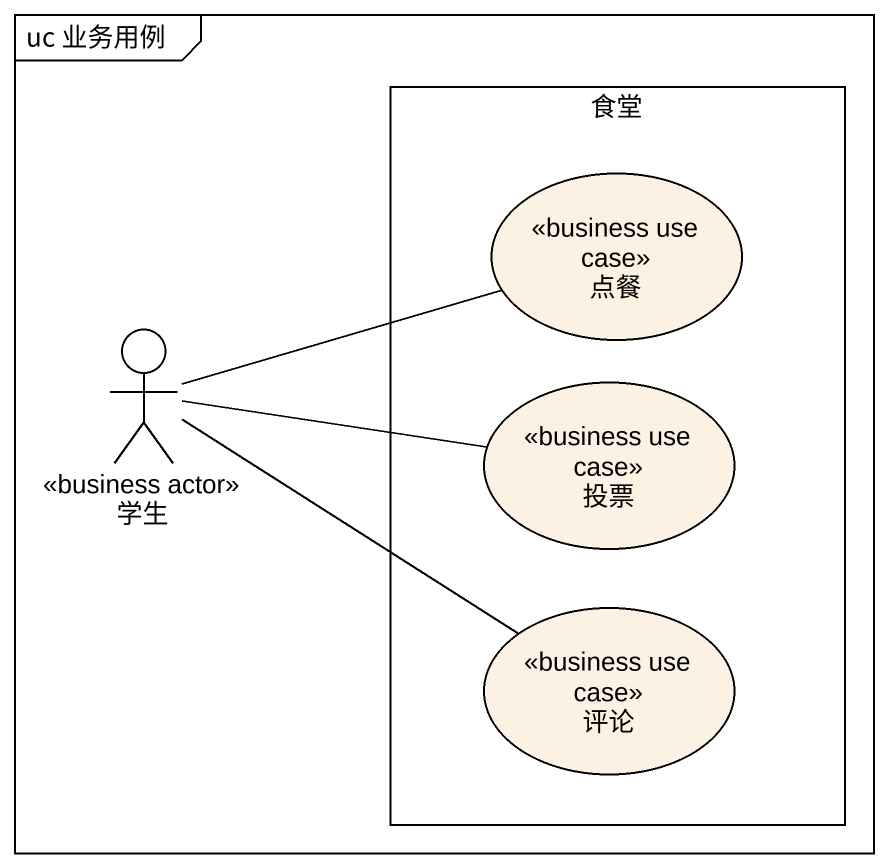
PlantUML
@startuml
mainframe uc 业务用例
rectangle 食堂 {
  usecase 点餐 <<business use case>>
  usecase 投票 <<business use case>>
  usecase 评论 <<business use case>>
}
actor 学生 <<business actor>>
学生 -right- 点餐
学生 -right- 投票
学生 -right- 评论
@enduml
